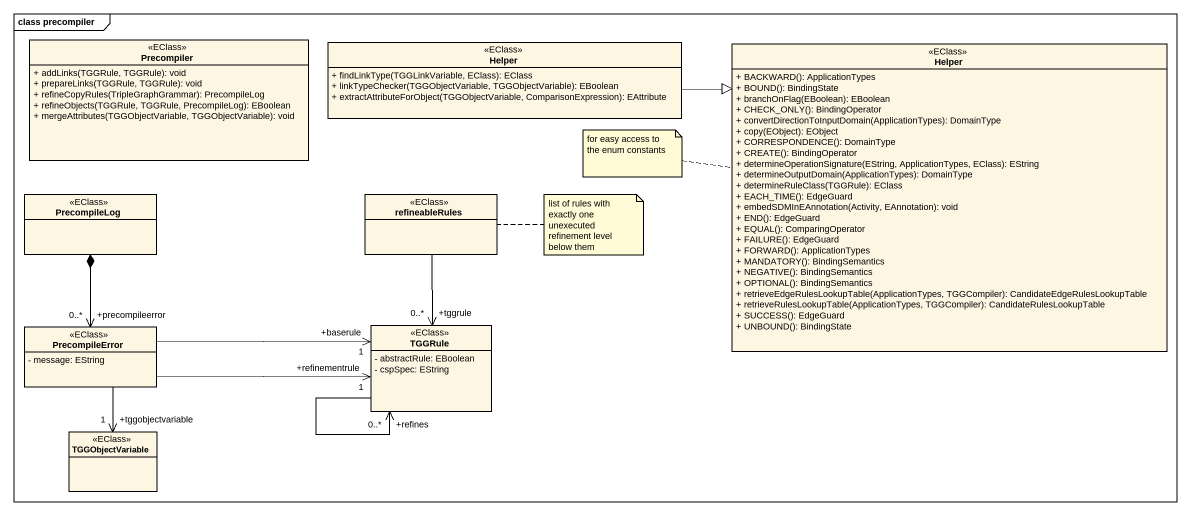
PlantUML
@startuml
mainframe class precompiler
hide circle
hide empty members
skinparam classAttributeIconSize 0
class Precompiler <<EClass>> {
  + addLinks(TGGRule, TGGRule): void
  + prepareLinks(TGGRule, TGGRule): void
  + refineCopyRules(TripleGraphGrammar): PrecompileLog
  + refineObjects(TGGRule, TGGRule, PrecompileLog): EBoolean
  + mergeAttributes(TGGObjectVariable, TGGObjectVariable): void
}
class Helper <<EClass>> {
  + findLinkType(TGGLinkVariable, EClass): EClass
  + linkTypeChecker(TGGObjectVariable, TGGObjectVariable): EBoolean
  + extractAttributeForObject(TGGObjectVariable, ComparisonExpression): EAttribute
}
class "Helper" as Helper_2 <<EClass>> {
  + BACKWARD(): ApplicationTypes
  + BOUND(): BindingState
  + branchOnFlag(EBoolean): EBoolean
  + CHECK_ONLY(): BindingOperator
  + convertDirectionToInputDomain(ApplicationTypes): DomainType
  + copy(EObject): EObject
  + CORRESPONDENCE(): DomainType
  + CREATE(): BindingOperator
  + determineOperationSignature(EString, ApplicationTypes, EClass): EString
  + determineOutputDomain(ApplicationTypes): DomainType
  + determineRuleClass(TGGRule): EClass
  + EACH_TIME(): EdgeGuard
  + embedSDMInEAnnotation(Activity, EAnnotation): void
  + END(): EdgeGuard
  + EQUAL(): ComparingOperator
  + FAILURE(): EdgeGuard
  + FORWARD(): ApplicationTypes
  + MANDATORY(): BindingSemantics
  + NEGATIVE(): BindingSemantics
  + OPTIONAL(): BindingSemantics
  + retrieveEdgeRulesLookupTable(ApplicationTypes, TGGCompiler): CandidateEdgeRulesLookupTable
  + retrieveRulesLookupTable(ApplicationTypes, TGGCompiler): CandidateRulesLookupTable
  + SUCCESS(): EdgeGuard
  + UNBOUND(): BindingState
}
class PrecompileLog <<EClass>>
class refineableRules <<EClass>>
class PrecompileError <<EClass>> {
  - message: EString
}
class TGGRule <<EClass>> {
  - abstractRule: EBoolean
  - cspSpec: EString
}
class TGGObjectVariable <<EClass>>
Helper -right-|> Helper_2
PrecompileLog *--> "+precompileerror\n0..*" PrecompileError
refineableRules --> "+tggrule\n0..*" TGGRule
PrecompileError -right-> "+refinementrule\n1" TGGRule
PrecompileError -right-> "+baserule\n1" TGGRule
PrecompileError --> "+tggobjectvariable\n1" TGGObjectVariable
TGGRule --> "+refines\n0..*" TGGRule
note left of Helper_2 : for easy access to the enum constants
note right of refineableRules : list of rules with exactly one unexecuted refinement level below them
@enduml
